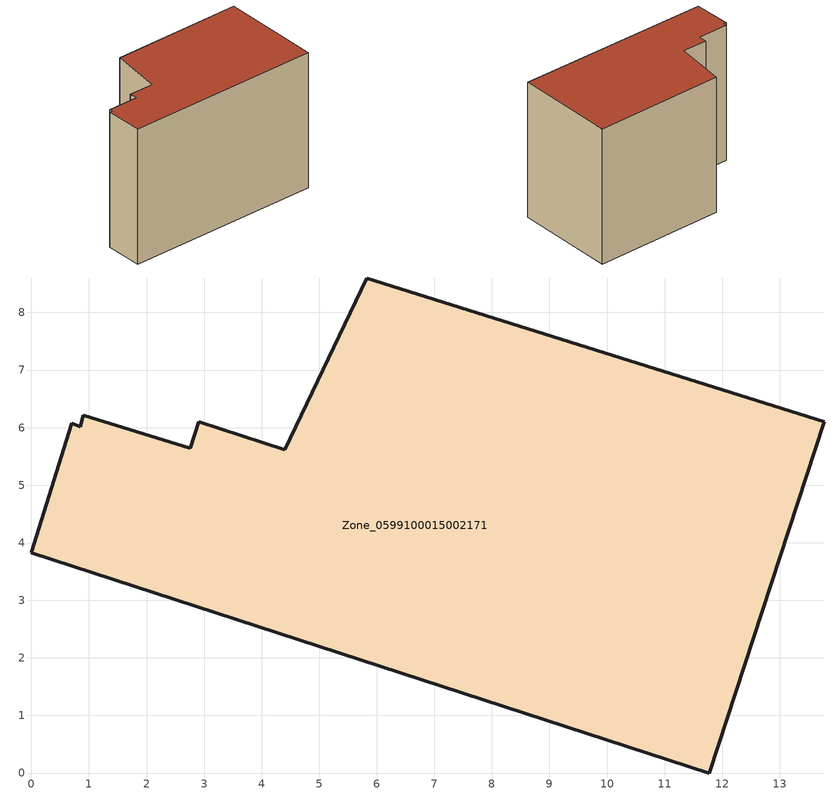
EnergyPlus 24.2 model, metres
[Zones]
Zone_0599100015002171
 floor ground (C_G): 2.91,6.1 4.4,5.62 5.83,8.6 13.77,6.1 11.78,0 0,3.83 0.7,6.07 0.85,6.01 0.9,6.21 2.76,5.64 z0.89
 wall outside (C_F): 0,3.83 11.78,0 13.77,6.1 5.83,8.6 4.4,5.62 2.91,6.1 2.76,5.64 0.9,6.21 0.85,6.01 0.7,6.07 0,3.83 z0.89:9.68
 roof outside (C_R): 4.4,5.62 2.91,6.1 2.76,5.64 0.9,6.21 0.85,6.01 0.7,6.07 0,3.83 11.78,0 13.77,6.1 5.83,8.6 z9.68
[BUILDING]
Pand.0599100015002171: North Axis=0; Terrain=City; Loads Convergence Tolerance Value=0.04; Temperature Convergence Tolerance Value=0.4; Solar Distribution=FullExterior; Maximum Number of Warmup Days=25; Minimum Number of Warmup Days=1
[Site:Location]
Rotterdam.The.Hague.AP_ZH_NLD Design_Conditions: Latitude=51.96; Longitude=4.45; Time Zone=1; Elevation=-4.5
[SITE:GROUNDTEMPERATURE:BUILDINGSURFACE]
18, 18, 18, 18, 18, 18, 18, 18, 18, 18, 18, 18
[MATERIAL] Thermal Absorptance=0.9; Solar Absorptance=0.7; Visible Absorptance=0.7
Name | Roughness | Thickness | Conductivity | Density | Specific Heat
G.TC.1965-1974 | MediumSmooth | 0.15 | 0.882353 | 540 | 1210
F.TC.1965-1974 | Rough | 0.3 | 0.697674 | 1920 | 840
R.TC.1965-1974 | MediumRough | 0.2 | 0.232558 | 1500 | 1000
[CONSTRUCTION]
C_G: G.TC.1965-1974
C_F: F.TC.1965-1974
C_R: R.TC.1965-1974
[ZONE]
Zone_0599100015002171: Type=1; Multiplier=1; Ceiling Height=Autocalculate; Volume=Autocalculate; Floor Area=autocalculate; Part of Total Floor Area=Yes
[ZONEINFILTRATION:DESIGNFLOWRATE]
Infil_Zone_0599100015002171: Zone or ZoneList or Space or SpaceList=Zone_0599100015002171; Schedule=AlwaysOn; Design Flow Rate Calculation Method=Flow/Area; Flow Rate per Floor Area=0.003; Constant Term Coefficient=1; Temperature Term Coefficient=0; Velocity Term Coefficient=0; Velocity Squared Term Coefficient=0
[HVACTEMPLATE:ZONE:IDEALLOADSAIRSYSTEM]
Zone_0599100015002171: Maximum Heating Supply Air Temperature=50; Minimum Cooling Supply Air Temperature=13; Maximum Heating Supply Air Humidity Ratio=0.0156; Minimum Cooling Supply Air Humidity Ratio=0.0077; Heating Limit=NoLimit; Cooling Limit=NoLimit; Dehumidification Control Type=ConstantSensibleHeatRatio; Cooling Sensible Heat Ratio=0.7; Dehumidification Setpoint=60; Humidification Control Type=None; Humidification Setpoint=30; Outdoor Air Method=None; Outdoor Air Flow Rate per Person=0.00944; Outdoor Air Flow Rate per Zone Floor Area=0; Outdoor Air Flow Rate per Zone=0; Demand Controlled Ventilation Type=None; Outdoor Air Economizer Type=NoEconomizer; Heat Recovery Type=None; Sensible Heat Recovery Effectiveness=0.7; Latent Heat Recovery Effectiveness=0.65
[ZONECONTROL:THERMOSTAT]
ThermostatControl_Zone_0599100015002171: Zone or ZoneList=Zone_0599100015002171; Control Type Schedule=DualSetpointControlType; Control 1=Thermostat_Zone_0599100015002171; Temperature Difference Between Cutout And Setpoint=0
[THERMOSTATSETPOINT:DUALSETPOINT]
Thermostat_Zone_0599100015002171: Heating Setpoint Temperature Schedule=HeatingSetpoint_Zone_0599100015002171; Cooling Setpoint Temperature Schedule=CoolingSetpoint_Zone_0599100015002171
[SCHEDULE:COMPACT]
HeatingSetpoint_Zone_0599100015002171: Through: 12/31, For: AllDays, Until: 24:00, 21
CoolingSetpoint_Zone_0599100015002171: Through: 12/31, For: AllDays, Until: 24:00, 24
DualSetpointControlType: Through: 12/31, For: AllDays, Until: 24:00, 4
AlwaysOn: Through: 12/31, For: AllDays, Until: 24:00, 1
